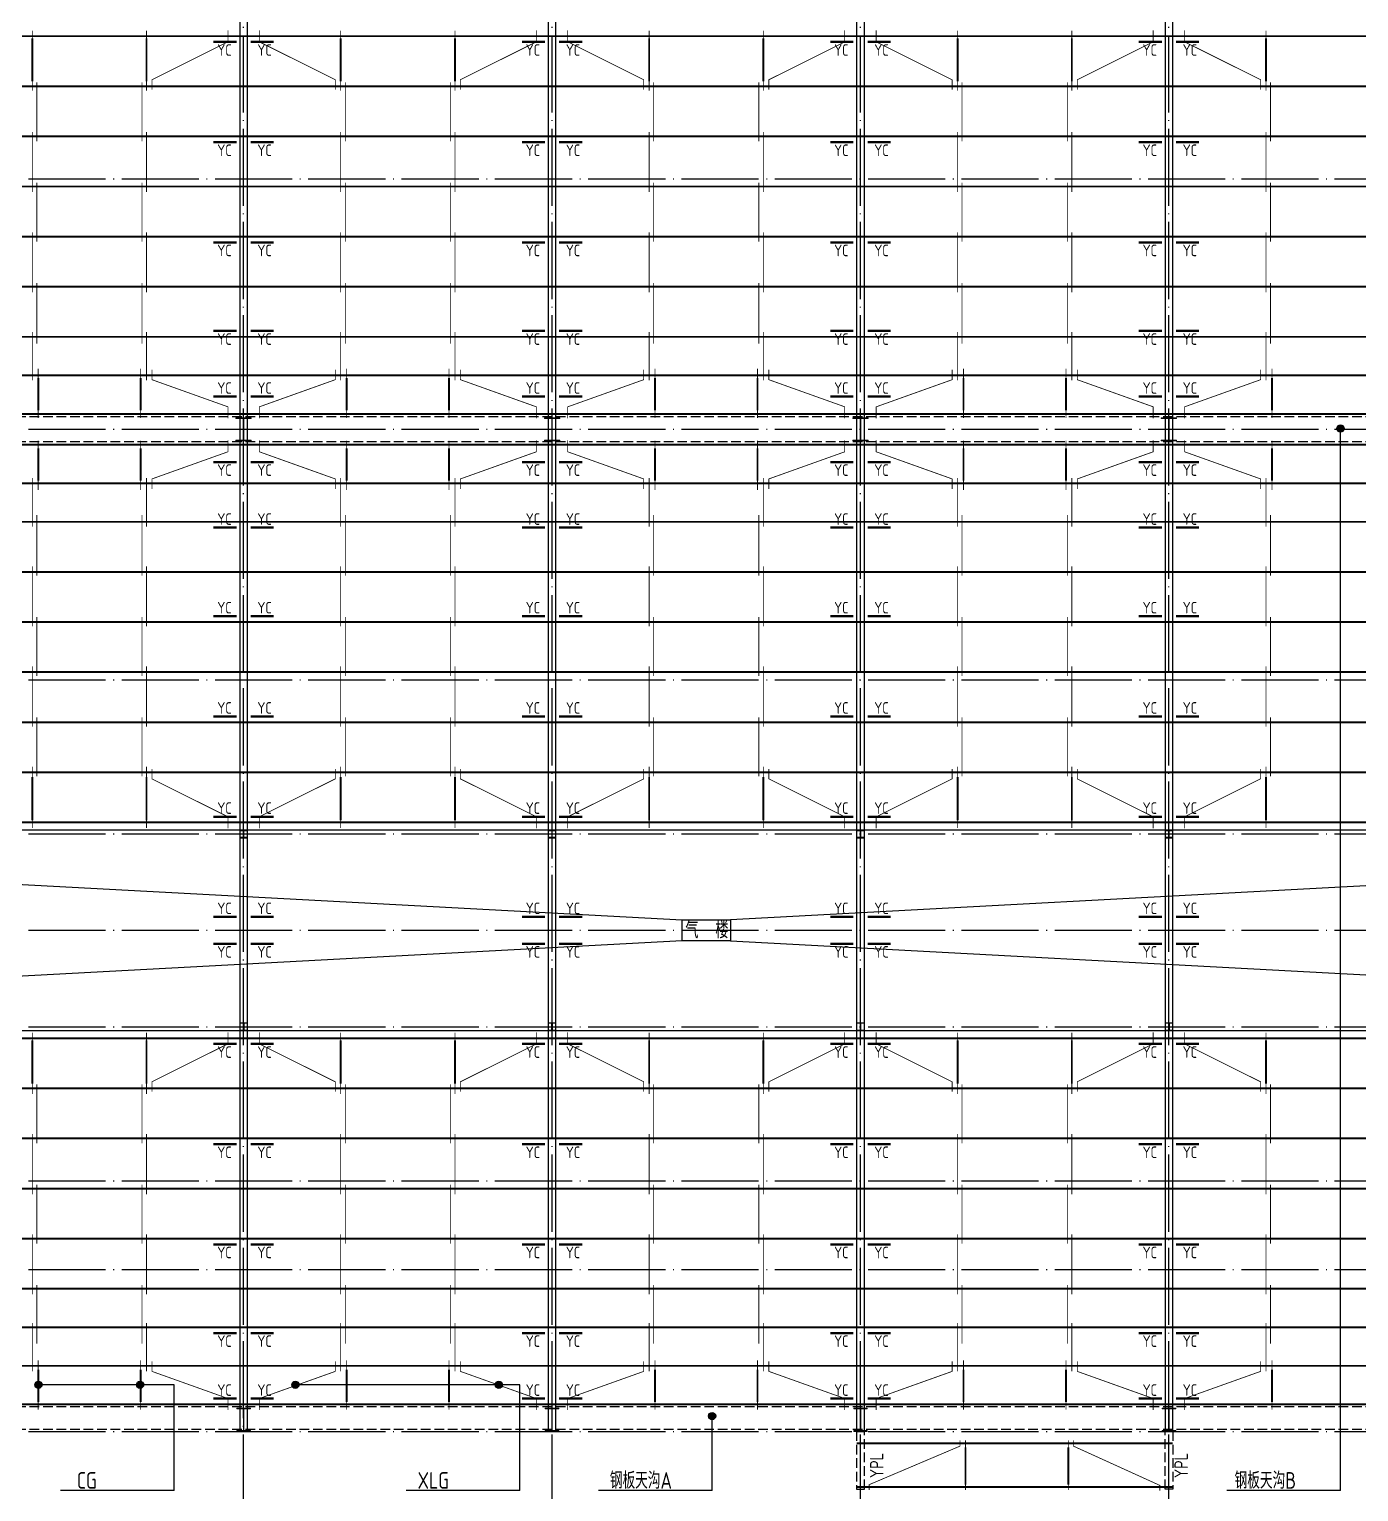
# Model space of a CAD drawing. Extents: x 19118 to 566552, y -1188739 to 92943.
# Drawn here: x 134148 to 168632, y -570711 to -532763 of the extents above; entities that cross this region are included whole.
import ezdxf

# ---------------------------------------------------------------- set-up
doc = ezdxf.new("R2010")
doc.units = 0
doc.header["$LTSCALE"] = 1000
doc.header["$MEASUREMENT"] = 0
doc.linetypes.add('DASH', pattern=[0.35, 0.25, -0.1])
doc.linetypes.add('DOTE', pattern=[2.42, 2, -0.2, 0.02, -0.2])
doc.layers.get('0').update_dxf_attribs({"linetype": 'CONTINUOUS'})
for name, color, linetype in [('10014', 2, 'CONTINUOUS'), ('AXIS', 3, 'CONTINUOUS'), ('D', 4, 'CONTINUOUS'), ('DOTE', 9, 'DOTE'), ('PUB_DIM', 3, 'CONTINUOUS'), ('PUB_TEXT', 7, 'CONTINUOUS'), ('TEXT', 7, 'CONTINUOUS'), ('WALL', 6, 'CONTINUOUS'), ('屋面隅撑', 1, 'CONTINUOUS'), ('梁', 4, 'DASH'), ('檩条拉条', 253, 'CONTINUOUS'), ('钢柱', 3, 'CONTINUOUS')]:
    doc.layers.add(name, color=color, linetype=linetype)
doc.layers.add('柱_主零件_实线', color=51, linetype='CONTINUOUS', lineweight=18)
doc.layers.add('钢架', color=63, linetype='CONTINUOUS', lineweight=25)
doc.styles.add('TSSD_Rein', font='atssdeng.shx', dxfattribs={"width": 0.7, "bigfont": 'atssdchn.shx'})

msp = doc.modelspace()

# ---------------------------------------------------------------- hatches: boundary and pattern name
at = {"layer": 'PUB_DIM'}
for points in [[(168252.21, -543122.66, -1), (168064.51, -543122.66, -1)], [(134480.07, -567935.07, -1), (134292.36, -567935.07, -1)], [(137114.66, -567935.07, -1), (136926.95, -567935.07, -1)], [(141144.09, -567935.07, -1), (140956.39, -567935.07, -1)], [(146421.8, -567935.07, -1), (146234.09, -567935.07, -1)], [(151952.97, -568746.62, -1), (151765.26, -568746.62, -1)]]:
    msp.add_hatch(color=256, dxfattribs=at).paths.add_polyline_path(points)

# ---------------------------------------------------------------- linework, layer by layer
msp.add_lwpolyline([(195783.4, -553543.77), (107633.4, -553543.77), (107633.4, -558743.77), (195783.4, -558743.77)], close=True)
at = {"layer": '10014', "const_width": 50}
for points in [[(203708.4, -532943.77), (99708.4, -532943.77)], [(203708.4, -534243.77), (99708.4, -534243.77)], [(203708.4, -535543.77), (99708.4, -535543.77)], [(203708.4, -536843.77), (99708.4, -536843.77)], [(203708.4, -538143.77), (99708.4, -538143.77)], [(203708.4, -539443.77), (99708.4, -539443.77)], [(203708.4, -540743.77), (99708.4, -540743.77)], [(203708.4, -541743.77), (99708.4, -541743.77)], [(203708.4, -542743.77), (99708.4, -542743.77)], [(203708.4, -543543.77), (99708.4, -543543.77)], [(203708.4, -544543.77), (99708.4, -544543.77)], [(203708.4, -545543.77), (99708.4, -545543.77)], [(203708.4, -546843.77), (99708.4, -546843.77)], [(203708.4, -548143.77), (99708.4, -548143.77)], [(203708.4, -549443.77), (99708.4, -549443.77)], [(203708.4, -550743.77), (99708.4, -550743.77)], [(203708.4, -552043.77), (99708.4, -552043.77)], [(203708.4, -553343.77), (99708.4, -553343.77)], [(203708.4, -558943.77), (99708.4, -558943.77)], [(203708.4, -560243.77), (99708.4, -560243.77)], [(203708.4, -561543.77), (99708.4, -561543.77)], [(203708.4, -562843.77), (99708.4, -562843.77)], [(203708.4, -564143.77), (99708.4, -564143.77)], [(203708.4, -565443.77), (99708.4, -565443.77)], [(203708.4, -566443.77), (99708.4, -566443.77)], [(203708.4, -567443.77), (99708.4, -567443.77)], [(203708.4, -568443.77), (99708.4, -568443.77)], [(163808.4, -569457.25), (155608.4, -569457.25)], [(163808.4, -570589.03), (155608.4, -570589.03)]]:
    msp.add_lwpolyline(points, dxfattribs=at)
at = {"layer": 'D', "linetype": 'DASH'}
for p, q in [((203708.4, -542819.79), (99708.4, -542819.79)), ((203708.4, -543467.74), (99708.4, -543467.74)), ((203708.4, -568510.75), (99708.4, -568510.75)), ((203708.4, -569091.7), (99708.4, -569091.7))]:
    msp.add_line(p, q, dxfattribs=at)
at = {"layer": 'DOTE', "color": 8}
for p, q in [((139708.4, -571223.8), (139708.4, -515716.73)), ((147708.4, -571223.8), (147708.4, -515716.73)), ((155708.4, -571223.8), (155708.4, -515716.73)), ((163708.4, -571223.8), (163708.4, -515716.73)), ((97826.88, -536643.77), (206364.14, -536643.77)), ((97826.88, -543143.77), (206364.14, -543143.77)), ((97826.88, -549643.77), (206364.14, -549643.77)), ((97826.88, -553643.77), (206364.14, -553643.77)), ((97826.88, -556143.77), (206364.14, -556143.77)), ((97826.88, -558643.77), (206364.14, -558643.77)), ((97826.88, -562643.77), (206364.14, -562643.77)), ((97826.88, -564943.77), (206364.14, -564943.77)), ((97826.88, -569143.77), (206364.14, -569143.77))]:
    msp.add_line(p, q, dxfattribs=at)
at = {"layer": 'PUB_DIM'}
for p, q in [((168158.36, -570674.71), (168158.36, -543122.66)), ((137906.87, -567935.07), (134315.97, -567935.07)), ((137906.87, -570674.71), (137906.87, -567935.07)), ((146871.12, -567935.07), (140979.99, -567935.07)), ((146871.12, -570674.71), (146871.12, -567935.07)), ((151859.12, -570674.71), (151859.12, -568746.62)), ((137906.87, -570674.71), (134958.01, -570674.71)), ((146871.12, -570674.71), (143922.26, -570674.71)), ((151859.12, -570674.71), (148910.25, -570674.71)), ((168158.36, -570674.71), (165209.5, -570674.71))]:
    msp.add_line(p, q, dxfattribs=at)
for centre in [(168158.36, -543122.66), (134386.22, -567935.07), (137020.81, -567935.07), (141050.24, -567935.07), (146327.95, -567935.07), (151859.12, -568746.62)]:
    msp.add_circle(centre, 93.85, dxfattribs=at)
at = {"layer": 'WALL'}
for p, q in [((107633.4, -553543.77), (151080.04, -555872.28)), ((195783.4, -553543.77), (152336.76, -555872.28)), ((151080.04, -556415.25), (107633.4, -558743.77)), ((152336.76, -556415.25), (195783.4, -558743.77))]:
    msp.add_line(p, q, dxfattribs=at)
msp.add_lwpolyline([(151080.04, -555872.28), (152336.76, -555872.28), (152336.76, -556415.25), (151080.04, -556415.25)], close=True, dxfattribs=at)
at = {"layer": '屋面隅撑', "const_width": 60}
for points in [[(138925.47, -533092.6), (139525.47, -533092.6)], [(140491.33, -533092.6), (139891.33, -533092.6)], [(146925.47, -533092.6), (147525.47, -533092.6)], [(148491.33, -533092.6), (147891.33, -533092.6)], [(154925.47, -533092.6), (155525.47, -533092.6)], [(156491.33, -533092.6), (155891.33, -533092.6)], [(162925.47, -533092.6), (163525.47, -533092.6)], [(164491.33, -533092.6), (163891.33, -533092.6)], [(138925.47, -535692.6), (139525.47, -535692.6)], [(140491.33, -535692.6), (139891.33, -535692.6)], [(146925.47, -535692.6), (147525.47, -535692.6)], [(148491.33, -535692.6), (147891.33, -535692.6)], [(154925.47, -535692.6), (155525.47, -535692.6)], [(156491.33, -535692.6), (155891.33, -535692.6)], [(162925.47, -535692.6), (163525.47, -535692.6)], [(164491.33, -535692.6), (163891.33, -535692.6)], [(138925.47, -538292.6), (139525.47, -538292.6)], [(140491.33, -538292.6), (139891.33, -538292.6)], [(146925.47, -538292.6), (147525.47, -538292.6)], [(148491.33, -538292.6), (147891.33, -538292.6)], [(154925.47, -538292.6), (155525.47, -538292.6)], [(156491.33, -538292.6), (155891.33, -538292.6)], [(162925.47, -538292.6), (163525.47, -538292.6)], [(164491.33, -538292.6), (163891.33, -538292.6)], [(138925.47, -540592.6), (139525.47, -540592.6)], [(140491.33, -540592.6), (139891.33, -540592.6)], [(146925.47, -540592.6), (147525.47, -540592.6)], [(148491.33, -540592.6), (147891.33, -540592.6)], [(154925.47, -540592.6), (155525.47, -540592.6)], [(156491.33, -540592.6), (155891.33, -540592.6)], [(162925.47, -540592.6), (163525.47, -540592.6)], [(164491.33, -540592.6), (163891.33, -540592.6)], [(138925.47, -542294.93), (139525.47, -542294.93)], [(140491.33, -542294.93), (139891.33, -542294.93)], [(146925.47, -542294.93), (147525.47, -542294.93)], [(148491.33, -542294.93), (147891.33, -542294.93)], [(154925.47, -542294.93), (155525.47, -542294.93)], [(156491.33, -542294.93), (155891.33, -542294.93)], [(162925.47, -542294.93), (163525.47, -542294.93)], [(164491.33, -542294.93), (163891.33, -542294.93)], [(138925.47, -543992.6), (139525.47, -543992.6)], [(140491.33, -543992.6), (139891.33, -543992.6)], [(146925.47, -543992.6), (147525.47, -543992.6)], [(148491.33, -543992.6), (147891.33, -543992.6)], [(154925.47, -543992.6), (155525.47, -543992.6)], [(156491.33, -543992.6), (155891.33, -543992.6)], [(162925.47, -543992.6), (163525.47, -543992.6)], [(164491.33, -543992.6), (163891.33, -543992.6)], [(138925.47, -545694.93), (139525.47, -545694.93)], [(140491.33, -545694.93), (139891.33, -545694.93)], [(146925.47, -545694.93), (147525.47, -545694.93)], [(148491.33, -545694.93), (147891.33, -545694.93)], [(154925.47, -545694.93), (155525.47, -545694.93)], [(156491.33, -545694.93), (155891.33, -545694.93)], [(162925.47, -545694.93), (163525.47, -545694.93)], [(164491.33, -545694.93), (163891.33, -545694.93)], [(138925.47, -547994.93), (139525.47, -547994.93)], [(140491.33, -547994.93), (139891.33, -547994.93)], [(146925.47, -547994.93), (147525.47, -547994.93)], [(148491.33, -547994.93), (147891.33, -547994.93)], [(154925.47, -547994.93), (155525.47, -547994.93)], [(156491.33, -547994.93), (155891.33, -547994.93)], [(162925.47, -547994.93), (163525.47, -547994.93)], [(164491.33, -547994.93), (163891.33, -547994.93)], [(138925.47, -550594.93), (139525.47, -550594.93)], [(140491.33, -550594.93), (139891.33, -550594.93)], [(146925.47, -550594.93), (147525.47, -550594.93)], [(148491.33, -550594.93), (147891.33, -550594.93)], [(154925.47, -550594.93), (155525.47, -550594.93)], [(156491.33, -550594.93), (155891.33, -550594.93)], [(162925.47, -550594.93), (163525.47, -550594.93)], [(164491.33, -550594.93), (163891.33, -550594.93)], [(138925.47, -553194.93), (139525.47, -553194.93)], [(140491.33, -553194.93), (139891.33, -553194.93)], [(146925.47, -553194.93), (147525.47, -553194.93)], [(148491.33, -553194.93), (147891.33, -553194.93)], [(154925.47, -553194.93), (155525.47, -553194.93)], [(156491.33, -553194.93), (155891.33, -553194.93)], [(162925.47, -553194.93), (163525.47, -553194.93)], [(164491.33, -553194.93), (163891.33, -553194.93)], [(138925.47, -555794.93), (139525.47, -555794.93)], [(140491.33, -555794.93), (139891.33, -555794.93)], [(146925.47, -555794.93), (147525.47, -555794.93)], [(148491.33, -555794.93), (147891.33, -555794.93)], [(154925.47, -555794.93), (155525.47, -555794.93)], [(156491.33, -555794.93), (155891.33, -555794.93)], [(162925.47, -555794.93), (163525.47, -555794.93)], [(164491.33, -555794.93), (163891.33, -555794.93)], [(138925.47, -556492.6), (139525.47, -556492.6)], [(140491.33, -556492.6), (139891.33, -556492.6)], [(146925.47, -556492.6), (147525.47, -556492.6)], [(148491.33, -556492.6), (147891.33, -556492.6)], [(154925.47, -556492.6), (155525.47, -556492.6)], [(156491.33, -556492.6), (155891.33, -556492.6)], [(162925.47, -556492.6), (163525.47, -556492.6)], [(164491.33, -556492.6), (163891.33, -556492.6)], [(138925.47, -559092.6), (139525.47, -559092.6)], [(140491.33, -559092.6), (139891.33, -559092.6)], [(146925.47, -559092.6), (147525.47, -559092.6)], [(148491.33, -559092.6), (147891.33, -559092.6)], [(154925.47, -559092.6), (155525.47, -559092.6)], [(156491.33, -559092.6), (155891.33, -559092.6)], [(162925.47, -559092.6), (163525.47, -559092.6)], [(164491.33, -559092.6), (163891.33, -559092.6)], [(138925.47, -561692.6), (139525.47, -561692.6)], [(140491.33, -561692.6), (139891.33, -561692.6)], [(146925.47, -561692.6), (147525.47, -561692.6)], [(148491.33, -561692.6), (147891.33, -561692.6)], [(154925.47, -561692.6), (155525.47, -561692.6)], [(156491.33, -561692.6), (155891.33, -561692.6)], [(162925.47, -561692.6), (163525.47, -561692.6)], [(164491.33, -561692.6), (163891.33, -561692.6)], [(138925.47, -564292.6), (139525.47, -564292.6)], [(140491.33, -564292.6), (139891.33, -564292.6)], [(146925.47, -564292.6), (147525.47, -564292.6)], [(148491.33, -564292.6), (147891.33, -564292.6)], [(154925.47, -564292.6), (155525.47, -564292.6)], [(156491.33, -564292.6), (155891.33, -564292.6)], [(162925.47, -564292.6), (163525.47, -564292.6)], [(164491.33, -564292.6), (163891.33, -564292.6)], [(138925.47, -566592.6), (139525.47, -566592.6)], [(140491.33, -566592.6), (139891.33, -566592.6)], [(146925.47, -566592.6), (147525.47, -566592.6)], [(148491.33, -566592.6), (147891.33, -566592.6)], [(154925.47, -566592.6), (155525.47, -566592.6)], [(156491.33, -566592.6), (155891.33, -566592.6)], [(162925.47, -566592.6), (163525.47, -566592.6)], [(164491.33, -566592.6), (163891.33, -566592.6)], [(138925.47, -568294.93), (139525.47, -568294.93)], [(140491.33, -568294.93), (139891.33, -568294.93)], [(146925.47, -568294.93), (147525.47, -568294.93)], [(148491.33, -568294.93), (147891.33, -568294.93)], [(154925.47, -568294.93), (155525.47, -568294.93)], [(156491.33, -568294.93), (155891.33, -568294.93)], [(162925.47, -568294.93), (163525.47, -568294.93)], [(164491.33, -568294.93), (163891.33, -568294.93)]]:
    msp.add_lwpolyline(points, dxfattribs=at)
at = {"layer": '柱_主零件_实线', "ltscale": 20}
for p, q in [((139908.4, -542843.76), (139508.4, -542843.76)), ((139508.4, -542843.76), (139508.4, -542863.76)), ((139508.4, -542863.76), (139908.4, -542863.76)), ((139701.4, -542863.76), (139701.4, -543423.76)), ((139715.4, -543423.76), (139715.4, -542863.76)), ((139908.4, -542863.76), (139908.4, -542843.76)), ((147908.4, -542843.76), (147508.4, -542843.76)), ((147508.4, -542843.76), (147508.4, -542863.76)), ((147508.4, -542863.76), (147908.4, -542863.76)), ((147701.4, -542863.76), (147701.4, -543423.76)), ((147715.4, -543423.76), (147715.4, -542863.76)), ((147908.4, -542863.76), (147908.4, -542843.76)), ((155908.4, -542843.76), (155508.4, -542843.76)), ((155508.4, -542843.76), (155508.4, -542863.76)), ((155508.4, -542863.76), (155908.4, -542863.76)), ((155701.4, -542863.76), (155701.4, -543423.76)), ((155715.4, -543423.76), (155715.4, -542863.76)), ((155908.4, -542863.76), (155908.4, -542843.76)), ((163908.4, -542843.76), (163508.4, -542843.76)), ((163508.4, -542843.76), (163508.4, -542863.76)), ((163508.4, -542863.76), (163908.4, -542863.76)), ((163701.4, -542863.76), (163701.4, -543423.76)), ((163715.4, -543423.76), (163715.4, -542863.76)), ((163908.4, -542863.76), (163908.4, -542843.76)), ((139508.4, -543423.76), (139508.4, -543443.76)), ((139908.4, -543423.76), (139508.4, -543423.76)), ((139508.4, -543443.76), (139908.4, -543443.76)), ((139908.4, -543443.76), (139908.4, -543423.76)), ((147508.4, -543423.76), (147508.4, -543443.76)), ((147908.4, -543423.76), (147508.4, -543423.76)), ((147508.4, -543443.76), (147908.4, -543443.76)), ((147908.4, -543443.76), (147908.4, -543423.76)), ((155508.4, -543423.76), (155508.4, -543443.76)), ((155908.4, -543423.76), (155508.4, -543423.76)), ((155508.4, -543443.76), (155908.4, -543443.76)), ((155908.4, -543443.76), (155908.4, -543423.76)), ((163508.4, -543423.76), (163508.4, -543443.76)), ((163908.4, -543423.76), (163508.4, -543423.76)), ((163508.4, -543443.76), (163908.4, -543443.76)), ((163908.4, -543443.76), (163908.4, -543423.76)), ((139883.4, -568543.75), (139533.4, -568543.75)), ((139533.4, -568543.75), (139533.4, -568563.75)), ((139533.4, -568563.75), (139883.4, -568563.75)), ((139701.4, -568563.75), (139701.4, -569123.75)), ((139715.4, -569123.75), (139715.4, -568563.75)), ((139883.4, -568563.75), (139883.4, -568543.75)), ((147883.4, -568543.75), (147533.4, -568543.75)), ((147533.4, -568543.75), (147533.4, -568563.75)), ((147533.4, -568563.75), (147883.4, -568563.75)), ((147701.4, -568563.75), (147701.4, -569123.75)), ((147715.4, -569123.75), (147715.4, -568563.75)), ((147883.4, -568563.75), (147883.4, -568543.75)), ((155883.4, -568543.75), (155533.4, -568543.75)), ((155533.4, -568543.75), (155533.4, -568563.75)), ((155533.4, -568563.75), (155883.4, -568563.75)), ((155701.4, -568563.75), (155701.4, -569123.75)), ((155715.4, -569123.75), (155715.4, -568563.75)), ((155883.4, -568563.75), (155883.4, -568543.75)), ((163883.4, -568543.75), (163533.4, -568543.75)), ((163533.4, -568543.75), (163533.4, -568563.75)), ((163533.4, -568563.75), (163883.4, -568563.75)), ((163701.4, -568563.75), (163701.4, -569123.75)), ((163715.4, -569123.75), (163715.4, -568563.75)), ((163883.4, -568563.75), (163883.4, -568543.75)), ((139533.4, -569123.75), (139533.4, -569143.75)), ((139883.4, -569123.75), (139533.4, -569123.75)), ((139533.4, -569143.75), (139883.4, -569143.75)), ((139883.4, -569143.75), (139883.4, -569123.75)), ((147533.4, -569123.75), (147533.4, -569143.75)), ((147883.4, -569123.75), (147533.4, -569123.75)), ((147533.4, -569143.75), (147883.4, -569143.75)), ((147883.4, -569143.75), (147883.4, -569123.75)), ((155533.4, -569123.75), (155533.4, -569143.75)), ((155883.4, -569123.75), (155533.4, -569123.75)), ((155533.4, -569143.75), (155883.4, -569143.75)), ((155883.4, -569143.75), (155883.4, -569123.75)), ((163533.4, -569123.75), (163533.4, -569143.75)), ((163883.4, -569123.75), (163533.4, -569123.75)), ((163533.4, -569143.75), (163883.4, -569143.75)), ((163883.4, -569143.75), (163883.4, -569123.75))]:
    msp.add_line(p, q, dxfattribs=at)
at = {"layer": '梁'}
for points in [[(155608.4, -569143.77), (155608.4, -570643.77), (155808.4, -570643.77), (155808.4, -569143.77)], [(163808.4, -569143.77), (163808.4, -570643.77), (163608.4, -570643.77), (163608.4, -569143.77)]]:
    msp.add_lwpolyline(points, dxfattribs=at)
at = {"layer": '檩条拉条', "color": 1}
for points, const_width in [([(139300.64, -532792.98), (139300.64, -533090.16), (137331.61, -534073.64), (137331.61, -534331.37)], 20), ([(140116.15, -532792.98), (140116.15, -533090.16), (142085.18, -534073.64), (142085.18, -534331.37)], 20), ([(147300.64, -532792.98), (147300.64, -533090.16), (145331.61, -534073.64), (145331.61, -534331.37)], 20), ([(148116.15, -532792.98), (148116.15, -533090.16), (150085.18, -534073.64), (150085.18, -534331.37)], 20), ([(155300.64, -532792.98), (155300.64, -533090.16), (153331.61, -534073.64), (153331.61, -534331.37)], 20), ([(156116.15, -532792.98), (156116.15, -533090.16), (158085.18, -534073.64), (158085.18, -534331.37)], 20), ([(163300.64, -532792.98), (163300.64, -533090.16), (161331.61, -534073.64), (161331.61, -534331.37)], 20), ([(164116.15, -532792.98), (164116.15, -533090.16), (166085.18, -534073.64), (166085.18, -534331.37)], 20), ([(134226.8, -533002.11), (134226.8, -534118.24)], 50), ([(134226.8, -532800.42), (134226.8, -534359.37)], 20), ([(137189.99, -533002.11), (137189.99, -534118.24)], 50), ([(137189.99, -532800.42), (137189.99, -534359.37)], 20), ([(142226.8, -533002.11), (142226.8, -534118.24)], 50), ([(142226.8, -532800.42), (142226.8, -534359.37)], 20), ([(145189.99, -533002.11), (145189.99, -534118.24)], 50), ([(145189.99, -532800.42), (145189.99, -534359.37)], 20), ([(150226.8, -533002.11), (150226.8, -534118.24)], 50), ([(150226.8, -532800.42), (150226.8, -534359.37)], 20), ([(153189.99, -533002.11), (153189.99, -534118.24)], 50), ([(153189.99, -532800.42), (153189.99, -534359.37)], 20), ([(158226.8, -533002.11), (158226.8, -534118.24)], 50), ([(158226.8, -532800.42), (158226.8, -534359.37)], 20), ([(161189.99, -533002.11), (161189.99, -534118.24)], 50), ([(161189.99, -532800.42), (161189.99, -534359.37)], 20), ([(166226.8, -533002.11), (166226.8, -534118.24)], 50), ([(166226.8, -532800.42), (166226.8, -534359.37)], 20), ([(134343.91, -535672.54), (134343.91, -534143.17)], 20), ([(137072.88, -535672.54), (137072.88, -534143.17)], 20), ([(142343.91, -535672.54), (142343.91, -534143.17)], 20), ([(145072.88, -535672.54), (145072.88, -534143.17)], 20), ([(150343.91, -535672.54), (150343.91, -534143.17)], 20), ([(153072.88, -535672.54), (153072.88, -534143.17)], 20), ([(158343.91, -535672.54), (158343.91, -534143.17)], 20), ([(161072.88, -535672.54), (161072.88, -534143.17)], 20), ([(166343.91, -535672.54), (166343.91, -534143.17)], 20), ([(134226.8, -535430.92), (134226.8, -536989.88)], 20), ([(137189.99, -535430.92), (137189.99, -536989.88)], 20), ([(142226.8, -535430.92), (142226.8, -536989.88)], 20), ([(145189.99, -535430.92), (145189.99, -536989.88)], 20), ([(150226.8, -535430.92), (150226.8, -536989.88)], 20), ([(153189.99, -535430.92), (153189.99, -536989.88)], 20), ([(158226.8, -535430.92), (158226.8, -536989.88)], 20), ([(161189.99, -535430.92), (161189.99, -536989.88)], 20), ([(166226.8, -535430.92), (166226.8, -536989.88)], 20), ([(134343.91, -538272.54), (134343.91, -536743.17)], 20), ([(137072.88, -538272.54), (137072.88, -536743.17)], 20), ([(142343.91, -538272.54), (142343.91, -536743.17)], 20), ([(145072.88, -538272.54), (145072.88, -536743.17)], 20), ([(150343.91, -538272.54), (150343.91, -536743.17)], 20), ([(153072.88, -538272.54), (153072.88, -536743.17)], 20), ([(158343.91, -538272.54), (158343.91, -536743.17)], 20), ([(161072.88, -538272.54), (161072.88, -536743.17)], 20), ([(166343.91, -538272.54), (166343.91, -536743.17)], 20), ([(134226.8, -538030.92), (134226.8, -539589.88)], 20), ([(137189.99, -538030.92), (137189.99, -539589.88)], 20), ([(142226.8, -538030.92), (142226.8, -539589.88)], 20), ([(145189.99, -538030.92), (145189.99, -539589.88)], 20), ([(150226.8, -538030.92), (150226.8, -539589.88)], 20), ([(153189.99, -538030.92), (153189.99, -539589.88)], 20), ([(158226.8, -538030.92), (158226.8, -539589.88)], 20), ([(161189.99, -538030.92), (161189.99, -539589.88)], 20), ([(166226.8, -538030.92), (166226.8, -539589.88)], 20), ([(134343.91, -540922.99), (134343.91, -539343.17)], 20), ([(137072.88, -540922.99), (137072.88, -539343.17)], 20), ([(142343.91, -540922.99), (142343.91, -539343.17)], 20), ([(145072.88, -540922.99), (145072.88, -539343.17)], 20), ([(150343.91, -540922.99), (150343.91, -539343.17)], 20), ([(153072.88, -540922.99), (153072.88, -539343.17)], 20), ([(158343.91, -540922.99), (158343.91, -539343.17)], 20), ([(161072.88, -540922.99), (161072.88, -539343.17)], 20), ([(166343.91, -540922.99), (166343.91, -539343.17)], 20), ([(134226.8, -540618.86), (134226.8, -541876.67)], 20), ([(137189.99, -540618.86), (137189.99, -541876.67)], 20), ([(142226.8, -540618.86), (142226.8, -541876.67)], 20), ([(145189.99, -540618.86), (145189.99, -541876.67)], 20), ([(150226.8, -540618.86), (150226.8, -541876.67)], 20), ([(153189.99, -540618.86), (153189.99, -541876.67)], 20), ([(158226.8, -540618.86), (158226.8, -541876.67)], 20), ([(161189.99, -540618.86), (161189.99, -541876.67)], 20), ([(166226.8, -540618.86), (166226.8, -541876.67)], 20), ([(134380.6, -542648.41), (134380.6, -541811.94)], 50), ([(134380.6, -542850.1), (134380.6, -541570.81)], 20), ([(137036.19, -542648.41), (137036.19, -541811.94)], 50), ([(137036.19, -542850.1), (137036.19, -541570.81)], 20), ([(139300.64, -542857.54), (139300.64, -542560.36), (137331.61, -541856.55), (137331.61, -541598.81)], 20), ([(140116.15, -542857.54), (140116.15, -542560.36), (142085.18, -541856.55), (142085.18, -541598.81)], 20), ([(142380.6, -542648.41), (142380.6, -541811.94)], 50), ([(142380.6, -542850.1), (142380.6, -541570.81)], 20), ([(145036.19, -542648.41), (145036.19, -541811.94)], 50), ([(145036.19, -542850.1), (145036.19, -541570.81)], 20), ([(147300.64, -542857.54), (147300.64, -542560.36), (145331.61, -541856.55), (145331.61, -541598.81)], 20), ([(148116.15, -542857.54), (148116.15, -542560.36), (150085.18, -541856.55), (150085.18, -541598.81)], 20), ([(150380.6, -542648.41), (150380.6, -541811.94)], 50), ([(150380.6, -542850.1), (150380.6, -541570.81)], 20), ([(153036.19, -542648.41), (153036.19, -541811.94)], 50), ([(153036.19, -542850.1), (153036.19, -541570.81)], 20), ([(155300.64, -542857.54), (155300.64, -542560.36), (153331.61, -541856.55), (153331.61, -541598.81)], 20), ([(156116.15, -542857.54), (156116.15, -542560.36), (158085.18, -541856.55), (158085.18, -541598.81)], 20), ([(158380.6, -542648.41), (158380.6, -541811.94)], 50), ([(158380.6, -542850.1), (158380.6, -541570.81)], 20), ([(161036.19, -542648.41), (161036.19, -541811.94)], 50), ([(161036.19, -542850.1), (161036.19, -541570.81)], 20), ([(163300.64, -542857.54), (163300.64, -542560.36), (161331.61, -541856.55), (161331.61, -541598.81)], 20), ([(164116.15, -542857.54), (164116.15, -542560.36), (166085.18, -541856.55), (166085.18, -541598.81)], 20), ([(166380.6, -542648.41), (166380.6, -541811.94)], 50), ([(166380.6, -542850.1), (166380.6, -541570.81)], 20), ([(134380.6, -543639.12), (134380.6, -544475.59)], 50), ([(134380.6, -543437.43), (134380.6, -544716.72)], 20), ([(137036.19, -543639.12), (137036.19, -544475.59)], 50), ([(137036.19, -543437.43), (137036.19, -544716.72)], 20), ([(139300.64, -543429.99), (139300.64, -543727.17), (137331.61, -544430.98), (137331.61, -544688.72)], 20), ([(140116.15, -543429.99), (140116.15, -543727.17), (142085.18, -544430.98), (142085.18, -544688.72)], 20), ([(142380.6, -543639.12), (142380.6, -544475.59)], 50), ([(142380.6, -543437.43), (142380.6, -544716.72)], 20), ([(145036.19, -543639.12), (145036.19, -544475.59)], 50), ([(145036.19, -543437.43), (145036.19, -544716.72)], 20), ([(147300.64, -543429.99), (147300.64, -543727.17), (145331.61, -544430.98), (145331.61, -544688.72)], 20), ([(148116.15, -543429.99), (148116.15, -543727.17), (150085.18, -544430.98), (150085.18, -544688.72)], 20), ([(150380.6, -543639.12), (150380.6, -544475.59)], 50), ([(150380.6, -543437.43), (150380.6, -544716.72)], 20), ([(153036.19, -543639.12), (153036.19, -544475.59)], 50), ([(153036.19, -543437.43), (153036.19, -544716.72)], 20), ([(155300.64, -543429.99), (155300.64, -543727.17), (153331.61, -544430.98), (153331.61, -544688.72)], 20), ([(156116.15, -543429.99), (156116.15, -543727.17), (158085.18, -544430.98), (158085.18, -544688.72)], 20), ([(158380.6, -543639.12), (158380.6, -544475.59)], 50), ([(158380.6, -543437.43), (158380.6, -544716.72)], 20), ([(161036.19, -543639.12), (161036.19, -544475.59)], 50), ([(161036.19, -543437.43), (161036.19, -544716.72)], 20), ([(163300.64, -543429.99), (163300.64, -543727.17), (161331.61, -544430.98), (161331.61, -544688.72)], 20), ([(164116.15, -543429.99), (164116.15, -543727.17), (166085.18, -544430.98), (166085.18, -544688.72)], 20), ([(166380.6, -543639.12), (166380.6, -544475.59)], 50), ([(166380.6, -543437.43), (166380.6, -544716.72)], 20), ([(134226.8, -545668.67), (134226.8, -544410.86)], 20), ([(137189.99, -545668.67), (137189.99, -544410.86)], 20), ([(142226.8, -545668.67), (142226.8, -544410.86)], 20), ([(145189.99, -545668.67), (145189.99, -544410.86)], 20), ([(150226.8, -545668.67), (150226.8, -544410.86)], 20), ([(153189.99, -545668.67), (153189.99, -544410.86)], 20), ([(158226.8, -545668.67), (158226.8, -544410.86)], 20), ([(161189.99, -545668.67), (161189.99, -544410.86)], 20), ([(166226.8, -545668.67), (166226.8, -544410.86)], 20), ([(134343.91, -545364.54), (134343.91, -546944.36)], 20), ([(137072.88, -545364.54), (137072.88, -546944.36)], 20), ([(142343.91, -545364.54), (142343.91, -546944.36)], 20), ([(145072.88, -545364.54), (145072.88, -546944.36)], 20), ([(150343.91, -545364.54), (150343.91, -546944.36)], 20), ([(153072.88, -545364.54), (153072.88, -546944.36)], 20), ([(158343.91, -545364.54), (158343.91, -546944.36)], 20), ([(161072.88, -545364.54), (161072.88, -546944.36)], 20), ([(166343.91, -545364.54), (166343.91, -546944.36)], 20), ([(134226.8, -548256.61), (134226.8, -546697.65)], 20), ([(137189.99, -548256.61), (137189.99, -546697.65)], 20), ([(142226.8, -548256.61), (142226.8, -546697.65)], 20), ([(145189.99, -548256.61), (145189.99, -546697.65)], 20), ([(150226.8, -548256.61), (150226.8, -546697.65)], 20), ([(153189.99, -548256.61), (153189.99, -546697.65)], 20), ([(158226.8, -548256.61), (158226.8, -546697.65)], 20), ([(161189.99, -548256.61), (161189.99, -546697.65)], 20), ([(166226.8, -548256.61), (166226.8, -546697.65)], 20), ([(134343.91, -548014.99), (134343.91, -549544.36)], 20), ([(137072.88, -548014.99), (137072.88, -549544.36)], 20), ([(142343.91, -548014.99), (142343.91, -549544.36)], 20), ([(145072.88, -548014.99), (145072.88, -549544.36)], 20), ([(150343.91, -548014.99), (150343.91, -549544.36)], 20), ([(153072.88, -548014.99), (153072.88, -549544.36)], 20), ([(158343.91, -548014.99), (158343.91, -549544.36)], 20), ([(161072.88, -548014.99), (161072.88, -549544.36)], 20), ([(166343.91, -548014.99), (166343.91, -549544.36)], 20), ([(134226.8, -550856.61), (134226.8, -549297.65)], 20), ([(137189.99, -550856.61), (137189.99, -549297.65)], 20), ([(142226.8, -550856.61), (142226.8, -549297.65)], 20), ([(145189.99, -550856.61), (145189.99, -549297.65)], 20), ([(150226.8, -550856.61), (150226.8, -549297.65)], 20), ([(153189.99, -550856.61), (153189.99, -549297.65)], 20), ([(158226.8, -550856.61), (158226.8, -549297.65)], 20), ([(161189.99, -550856.61), (161189.99, -549297.65)], 20), ([(166226.8, -550856.61), (166226.8, -549297.65)], 20), ([(134343.91, -550614.99), (134343.91, -552144.36)], 20), ([(137072.88, -550614.99), (137072.88, -552144.36)], 20), ([(142343.91, -550614.99), (142343.91, -552144.36)], 20), ([(145072.88, -550614.99), (145072.88, -552144.36)], 20), ([(150343.91, -550614.99), (150343.91, -552144.36)], 20), ([(153072.88, -550614.99), (153072.88, -552144.36)], 20), ([(158343.91, -550614.99), (158343.91, -552144.36)], 20), ([(161072.88, -550614.99), (161072.88, -552144.36)], 20), ([(166343.91, -550614.99), (166343.91, -552144.36)], 20), ([(134226.8, -553456.61), (134226.8, -551897.65)], 20), ([(134226.8, -553487.11), (134226.8, -551928.16)], 20), ([(137189.99, -553456.61), (137189.99, -551897.65)], 20), ([(137189.99, -553487.11), (137189.99, -551928.16)], 20), ([(139300.64, -553494.55), (139300.64, -553197.37), (137331.61, -552213.89), (137331.61, -551956.16)], 20), ([(140116.15, -553494.55), (140116.15, -553197.37), (142085.18, -552213.89), (142085.18, -551956.16)], 20), ([(142226.8, -553456.61), (142226.8, -551897.65)], 20), ([(142226.8, -553487.11), (142226.8, -551928.16)], 20), ([(145189.99, -553456.61), (145189.99, -551897.65)], 20), ([(145189.99, -553487.11), (145189.99, -551928.16)], 20), ([(147300.64, -553494.55), (147300.64, -553197.37), (145331.61, -552213.89), (145331.61, -551956.16)], 20), ([(148116.15, -553494.55), (148116.15, -553197.37), (150085.18, -552213.89), (150085.18, -551956.16)], 20), ([(150226.8, -553456.61), (150226.8, -551897.65)], 20), ([(150226.8, -553487.11), (150226.8, -551928.16)], 20), ([(153189.99, -553456.61), (153189.99, -551897.65)], 20), ([(153189.99, -553487.11), (153189.99, -551928.16)], 20), ([(155300.64, -553494.55), (155300.64, -553197.37), (153331.61, -552213.89), (153331.61, -551956.16)], 20), ([(156116.15, -553494.55), (156116.15, -553197.37), (158085.18, -552213.89), (158085.18, -551956.16)], 20), ([(158226.8, -553456.61), (158226.8, -551897.65)], 20), ([(158226.8, -553487.11), (158226.8, -551928.16)], 20), ([(161189.99, -553456.61), (161189.99, -551897.65)], 20), ([(161189.99, -553487.11), (161189.99, -551928.16)], 20), ([(163300.64, -553494.55), (163300.64, -553197.37), (161331.61, -552213.89), (161331.61, -551956.16)], 20), ([(164116.15, -553494.55), (164116.15, -553197.37), (166085.18, -552213.89), (166085.18, -551956.16)], 20), ([(166226.8, -553456.61), (166226.8, -551897.65)], 20), ([(166226.8, -553487.11), (166226.8, -551928.16)], 20), ([(134226.8, -553285.42), (134226.8, -552169.29)], 50), ([(137189.99, -553285.42), (137189.99, -552169.29)], 50), ([(142226.8, -553285.42), (142226.8, -552169.29)], 50), ([(145189.99, -553285.42), (145189.99, -552169.29)], 50), ([(150226.8, -553285.42), (150226.8, -552169.29)], 50), ([(153189.99, -553285.42), (153189.99, -552169.29)], 50), ([(158226.8, -553285.42), (158226.8, -552169.29)], 50), ([(161189.99, -553285.42), (161189.99, -552169.29)], 50), ([(166226.8, -553285.42), (166226.8, -552169.29)], 50), ([(134226.8, -558800.42), (134226.8, -560359.37)], 20), ([(134226.8, -558830.92), (134226.8, -560389.88)], 20), ([(137189.99, -558800.42), (137189.99, -560359.37)], 20), ([(137189.99, -558830.92), (137189.99, -560389.88)], 20), ([(139300.64, -558792.98), (139300.64, -559090.16), (137331.61, -560073.64), (137331.61, -560331.37)], 20), ([(140116.15, -558792.98), (140116.15, -559090.16), (142085.18, -560073.64), (142085.18, -560331.37)], 20), ([(142226.8, -558800.42), (142226.8, -560359.37)], 20), ([(142226.8, -558830.92), (142226.8, -560389.88)], 20), ([(145189.99, -558800.42), (145189.99, -560359.37)], 20), ([(145189.99, -558830.92), (145189.99, -560389.88)], 20), ([(147300.64, -558792.98), (147300.64, -559090.16), (145331.61, -560073.64), (145331.61, -560331.37)], 20), ([(148116.15, -558792.98), (148116.15, -559090.16), (150085.18, -560073.64), (150085.18, -560331.37)], 20), ([(150226.8, -558800.42), (150226.8, -560359.37)], 20), ([(150226.8, -558830.92), (150226.8, -560389.88)], 20), ([(153189.99, -558800.42), (153189.99, -560359.37)], 20), ([(153189.99, -558830.92), (153189.99, -560389.88)], 20), ([(155300.64, -558792.98), (155300.64, -559090.16), (153331.61, -560073.64), (153331.61, -560331.37)], 20), ([(156116.15, -558792.98), (156116.15, -559090.16), (158085.18, -560073.64), (158085.18, -560331.37)], 20), ([(158226.8, -558800.42), (158226.8, -560359.37)], 20), ([(158226.8, -558830.92), (158226.8, -560389.88)], 20), ([(161189.99, -558800.42), (161189.99, -560359.37)], 20), ([(161189.99, -558830.92), (161189.99, -560389.88)], 20), ([(163300.64, -558792.98), (163300.64, -559090.16), (161331.61, -560073.64), (161331.61, -560331.37)], 20), ([(164116.15, -558792.98), (164116.15, -559090.16), (166085.18, -560073.64), (166085.18, -560331.37)], 20), ([(166226.8, -558800.42), (166226.8, -560359.37)], 20), ([(166226.8, -558830.92), (166226.8, -560389.88)], 20), ([(134226.8, -559002.11), (134226.8, -560118.24)], 50), ([(137189.99, -559002.11), (137189.99, -560118.24)], 50), ([(142226.8, -559002.11), (142226.8, -560118.24)], 50), ([(145189.99, -559002.11), (145189.99, -560118.24)], 50), ([(150226.8, -559002.11), (150226.8, -560118.24)], 50), ([(153189.99, -559002.11), (153189.99, -560118.24)], 50), ([(158226.8, -559002.11), (158226.8, -560118.24)], 50), ([(161189.99, -559002.11), (161189.99, -560118.24)], 50), ([(166226.8, -559002.11), (166226.8, -560118.24)], 50), ([(134343.91, -561672.54), (134343.91, -560143.17)], 20), ([(137072.88, -561672.54), (137072.88, -560143.17)], 20), ([(142343.91, -561672.54), (142343.91, -560143.17)], 20), ([(145072.88, -561672.54), (145072.88, -560143.17)], 20), ([(150343.91, -561672.54), (150343.91, -560143.17)], 20), ([(153072.88, -561672.54), (153072.88, -560143.17)], 20), ([(158343.91, -561672.54), (158343.91, -560143.17)], 20), ([(161072.88, -561672.54), (161072.88, -560143.17)], 20), ([(166343.91, -561672.54), (166343.91, -560143.17)], 20), ([(134226.8, -561430.92), (134226.8, -562989.88)], 20), ([(137189.99, -561430.92), (137189.99, -562989.88)], 20), ([(142226.8, -561430.92), (142226.8, -562989.88)], 20), ([(145189.99, -561430.92), (145189.99, -562989.88)], 20), ([(150226.8, -561430.92), (150226.8, -562989.88)], 20), ([(153189.99, -561430.92), (153189.99, -562989.88)], 20), ([(158226.8, -561430.92), (158226.8, -562989.88)], 20), ([(161189.99, -561430.92), (161189.99, -562989.88)], 20), ([(166226.8, -561430.92), (166226.8, -562989.88)], 20), ([(134343.91, -564272.54), (134343.91, -562743.17)], 20), ([(137072.88, -564272.54), (137072.88, -562743.17)], 20), ([(142343.91, -564272.54), (142343.91, -562743.17)], 20), ([(145072.88, -564272.54), (145072.88, -562743.17)], 20), ([(150343.91, -564272.54), (150343.91, -562743.17)], 20), ([(153072.88, -564272.54), (153072.88, -562743.17)], 20), ([(158343.91, -564272.54), (158343.91, -562743.17)], 20), ([(161072.88, -564272.54), (161072.88, -562743.17)], 20), ([(166343.91, -564272.54), (166343.91, -562743.17)], 20), ([(134226.8, -564030.92), (134226.8, -565589.88)], 20), ([(137189.99, -564030.92), (137189.99, -565589.88)], 20), ([(142226.8, -564030.92), (142226.8, -565589.88)], 20), ([(145189.99, -564030.92), (145189.99, -565589.88)], 20), ([(150226.8, -564030.92), (150226.8, -565589.88)], 20), ([(153189.99, -564030.92), (153189.99, -565589.88)], 20), ([(158226.8, -564030.92), (158226.8, -565589.88)], 20), ([(161189.99, -564030.92), (161189.99, -565589.88)], 20), ([(166226.8, -564030.92), (166226.8, -565589.88)], 20), ([(134343.91, -566872.54), (134343.91, -565343.17)], 20), ([(137072.88, -566872.54), (137072.88, -565343.17)], 20), ([(142343.91, -566872.54), (142343.91, -565343.17)], 20), ([(145072.88, -566872.54), (145072.88, -565343.17)], 20), ([(150343.91, -566872.54), (150343.91, -565343.17)], 20), ([(153072.88, -566872.54), (153072.88, -565343.17)], 20), ([(158343.91, -566872.54), (158343.91, -565343.17)], 20), ([(161072.88, -566872.54), (161072.88, -565343.17)], 20), ([(166343.91, -566872.54), (166343.91, -565343.17)], 20), ([(134226.8, -566330.92), (134226.8, -567586.56)], 20), ([(137189.99, -566330.92), (137189.99, -567586.56)], 20), ([(142226.8, -566330.92), (142226.8, -567586.56)], 20), ([(145189.99, -566330.92), (145189.99, -567586.56)], 20), ([(150226.8, -566330.92), (150226.8, -567586.56)], 20), ([(153189.99, -566330.92), (153189.99, -567586.56)], 20), ([(158226.8, -566330.92), (158226.8, -567586.56)], 20), ([(161189.99, -566330.92), (161189.99, -567586.56)], 20), ([(166226.8, -566330.92), (166226.8, -567586.56)], 20), ([(134380.6, -568581.63), (134380.6, -567302.33)], 20), ([(137036.19, -568581.63), (137036.19, -567302.33)], 20), ([(142380.6, -568581.63), (142380.6, -567302.33)], 20), ([(145036.19, -568581.63), (145036.19, -567302.33)], 20), ([(150380.6, -568581.63), (150380.6, -567302.33)], 20), ([(153036.19, -568581.63), (153036.19, -567302.33)], 20), ([(158380.6, -568581.63), (158380.6, -567302.33)], 20), ([(161036.19, -568581.63), (161036.19, -567302.33)], 20), ([(166380.6, -568581.63), (166380.6, -567302.33)], 20), ([(134380.6, -568379.94), (134380.6, -567543.46)], 50), ([(137036.19, -568379.94), (137036.19, -567543.46)], 50), ([(139300.64, -568589.06), (139300.64, -568291.88), (137331.61, -567588.07), (137331.61, -567330.34)], 20), ([(140116.15, -568589.06), (140116.15, -568291.88), (142085.18, -567588.07), (142085.18, -567330.34)], 20), ([(142380.6, -568379.94), (142380.6, -567543.46)], 50), ([(145036.19, -568379.94), (145036.19, -567543.46)], 50), ([(147300.64, -568589.06), (147300.64, -568291.88), (145331.61, -567588.07), (145331.61, -567330.34)], 20), ([(148116.15, -568589.06), (148116.15, -568291.88), (150085.18, -567588.07), (150085.18, -567330.34)], 20), ([(150380.6, -568379.94), (150380.6, -567543.46)], 50), ([(153036.19, -568379.94), (153036.19, -567543.46)], 50), ([(155300.64, -568589.06), (155300.64, -568291.88), (153331.61, -567588.07), (153331.61, -567330.34)], 20), ([(156116.15, -568589.06), (156116.15, -568291.88), (158085.18, -567588.07), (158085.18, -567330.34)], 20), ([(158380.6, -568379.94), (158380.6, -567543.46)], 50), ([(161036.19, -568379.94), (161036.19, -567543.46)], 50), ([(163300.64, -568589.06), (163300.64, -568291.88), (161331.61, -567588.07), (161331.61, -567330.34)], 20), ([(164116.15, -568589.06), (164116.15, -568291.88), (166085.18, -567588.07), (166085.18, -567330.34)], 20), ([(166380.6, -568379.94), (166380.6, -567543.46)], 50), ([(155932.96, -570667.97), (155932.96, -570527.18), (158290.82, -569526.79), (158290.82, -569379.94)], 20), ([(158432.93, -570529.78), (158432.93, -569558.76)], 50), ([(158432.93, -569378.26), (158432.93, -570667.25)], 20), ([(161098.2, -570529.78), (161098.2, -569558.76)], 50), ([(161098.2, -569378.26), (161098.2, -570667.25)], 20), ([(163473.05, -570686.85), (163473.05, -570546.05), (161230.87, -569526.79), (161230.87, -569379.94)], 20)]:
    msp.add_lwpolyline(points, dxfattribs=dict(at, const_width=const_width))
at = {"layer": '钢架'}
for points in [[(139808.4, -569143.77), (139808.4, -517143.77), (139608.4, -517143.77), (139608.4, -569143.77), (139808.4, -569143.77)], [(147808.4, -569143.77), (147808.4, -517143.77), (147608.4, -517143.77), (147608.4, -569143.77), (147808.4, -569143.77)], [(155808.4, -569143.77), (155808.4, -517143.77), (155608.4, -517143.77), (155608.4, -569143.77), (155808.4, -569143.77)], [(163808.4, -569143.77), (163808.4, -517143.77), (163608.4, -517143.77), (163608.4, -569143.77), (163808.4, -569143.77)]]:
    msp.add_lwpolyline(points, dxfattribs=at)
at = {"layer": '钢柱'}
for points in [[(139783.4, -553543.77), (139633.4, -553543.77), (139633.4, -553553.77), (139704.4, -553553.77), (139704.4, -553733.77), (139633.4, -553733.77), (139633.4, -553743.77), (139783.4, -553743.77), (139783.4, -553733.77), (139712.4, -553733.77), (139712.4, -553553.77), (139783.4, -553553.77), (139783.4, -553543.77)], [(147783.4, -553543.77), (147633.4, -553543.77), (147633.4, -553553.77), (147704.4, -553553.77), (147704.4, -553733.77), (147633.4, -553733.77), (147633.4, -553743.77), (147783.4, -553743.77), (147783.4, -553733.77), (147712.4, -553733.77), (147712.4, -553553.77), (147783.4, -553553.77), (147783.4, -553543.77)], [(155783.4, -553543.77), (155633.4, -553543.77), (155633.4, -553553.77), (155704.4, -553553.77), (155704.4, -553733.77), (155633.4, -553733.77), (155633.4, -553743.77), (155783.4, -553743.77), (155783.4, -553733.77), (155712.4, -553733.77), (155712.4, -553553.77), (155783.4, -553553.77), (155783.4, -553543.77)], [(163783.4, -553543.77), (163633.4, -553543.77), (163633.4, -553553.77), (163704.4, -553553.77), (163704.4, -553733.77), (163633.4, -553733.77), (163633.4, -553743.77), (163783.4, -553743.77), (163783.4, -553733.77), (163712.4, -553733.77), (163712.4, -553553.77), (163783.4, -553553.77), (163783.4, -553543.77)], [(139783.4, -558743.77), (139633.4, -558743.77), (139633.4, -558733.77), (139704.4, -558733.77), (139704.4, -558553.77), (139633.4, -558553.77), (139633.4, -558543.77), (139783.4, -558543.77), (139783.4, -558553.77), (139712.4, -558553.77), (139712.4, -558733.77), (139783.4, -558733.77), (139783.4, -558743.77)], [(147783.4, -558743.77), (147633.4, -558743.77), (147633.4, -558733.77), (147704.4, -558733.77), (147704.4, -558553.77), (147633.4, -558553.77), (147633.4, -558543.77), (147783.4, -558543.77), (147783.4, -558553.77), (147712.4, -558553.77), (147712.4, -558733.77), (147783.4, -558733.77), (147783.4, -558743.77)], [(155783.4, -558743.77), (155633.4, -558743.77), (155633.4, -558733.77), (155704.4, -558733.77), (155704.4, -558553.77), (155633.4, -558553.77), (155633.4, -558543.77), (155783.4, -558543.77), (155783.4, -558553.77), (155712.4, -558553.77), (155712.4, -558733.77), (155783.4, -558733.77), (155783.4, -558743.77)], [(163783.4, -558743.77), (163633.4, -558743.77), (163633.4, -558733.77), (163704.4, -558733.77), (163704.4, -558553.77), (163633.4, -558553.77), (163633.4, -558543.77), (163783.4, -558543.77), (163783.4, -558553.77), (163712.4, -558553.77), (163712.4, -558733.77), (163783.4, -558733.77), (163783.4, -558743.77)]]:
    msp.add_lwpolyline(points, dxfattribs=at)

# ---------------------------------------------------------------- texts
at = {"layer": 'AXIS', "style": 'TSSD_Rein', "width": 0.8}
for s, height, p in [('气  楼', 450, (151164.58, -556353.68)), ('CG', 432, (135382.48, -570633.08)), ('XLG', 432, (144220.05, -570633.08)), ('钢板天沟A', 432, (149208.05, -570633.08)), ('钢板天沟B', 432, (165412.53, -570633.08))]:
    msp.add_text(s, height=height, dxfattribs=at).set_placement(p)
at = {"layer": 'PUB_TEXT', "style": 'TSSD_Rein', "width": 0.8}
for p in [(156302.39, -570356.36), (164200.17, -570356.36)]:
    msp.add_text('YPL', height=350, rotation=90, dxfattribs=at).set_placement(p)
at = {"layer": 'TEXT', "style": 'TSSD_Rein', "width": 0.8}
for p in [(139026.68, -533453.05), (140067.04, -533453.05), (147026.68, -533453.05), (148067.04, -533453.05), (155026.68, -533453.05), (156067.04, -533453.05), (163026.68, -533453.05), (164067.04, -533453.05), (139026.68, -536053.05), (140067.04, -536053.05), (147026.68, -536053.05), (148067.04, -536053.05), (155026.68, -536053.05), (156067.04, -536053.05), (163026.68, -536053.05), (164067.04, -536053.05), (139026.68, -538653.05), (140067.04, -538653.05), (147026.68, -538653.05), (148067.04, -538653.05), (155026.68, -538653.05), (156067.04, -538653.05), (163026.68, -538653.05), (164067.04, -538653.05), (139026.68, -540953.05), (140067.04, -540953.05), (147026.68, -540953.05), (148067.04, -540953.05), (155026.68, -540953.05), (156067.04, -540953.05), (163026.68, -540953.05), (164067.04, -540953.05), (139026.68, -542222.94), (140067.04, -542222.94), (147026.68, -542222.94), (148067.04, -542222.94), (155026.68, -542222.94), (156067.04, -542222.94), (163026.68, -542222.94), (164067.04, -542222.94), (139026.68, -544353.05), (140067.04, -544353.05), (147026.68, -544353.05), (148067.04, -544353.05), (155026.68, -544353.05), (156067.04, -544353.05), (163026.68, -544353.05), (164067.04, -544353.05), (139026.68, -545622.94), (140067.04, -545622.94), (147026.68, -545622.94), (148067.04, -545622.94), (155026.68, -545622.94), (156067.04, -545622.94), (163026.68, -545622.94), (164067.04, -545622.94), (139026.68, -547922.94), (140067.04, -547922.94), (147026.68, -547922.94), (148067.04, -547922.94), (155026.68, -547922.94), (156067.04, -547922.94), (163026.68, -547922.94), (164067.04, -547922.94), (139026.68, -550522.94), (140067.04, -550522.94), (147026.68, -550522.94), (148067.04, -550522.94), (155026.68, -550522.94), (156067.04, -550522.94), (163026.68, -550522.94), (164067.04, -550522.94), (139026.68, -553122.94), (140067.04, -553122.94), (147026.68, -553122.94), (148067.04, -553122.94), (155026.68, -553122.94), (156067.04, -553122.94), (163026.68, -553122.94), (164067.04, -553122.94), (139026.68, -555722.94), (140067.04, -555722.94), (147026.68, -555722.94), (148067.04, -555722.94), (155026.68, -555722.94), (156067.04, -555722.94), (163026.68, -555722.94), (164067.04, -555722.94), (139026.68, -556853.05), (140067.04, -556853.05), (147026.68, -556853.05), (148067.04, -556853.05), (155026.68, -556853.05), (156067.04, -556853.05), (163026.68, -556853.05), (164067.04, -556853.05), (139026.68, -559453.05), (140067.04, -559453.05), (147026.68, -559453.05), (148067.04, -559453.05), (155026.68, -559453.05), (156067.04, -559453.05), (163026.68, -559453.05), (164067.04, -559453.05), (139026.68, -562053.05), (140067.04, -562053.05), (147026.68, -562053.05), (148067.04, -562053.05), (155026.68, -562053.05), (156067.04, -562053.05), (163026.68, -562053.05), (164067.04, -562053.05), (139026.68, -564653.05), (140067.04, -564653.05), (147026.68, -564653.05), (148067.04, -564653.05), (155026.68, -564653.05), (156067.04, -564653.05), (163026.68, -564653.05), (164067.04, -564653.05), (139026.68, -566953.05), (140067.04, -566953.05), (147026.68, -566953.05), (148067.04, -566953.05), (155026.68, -566953.05), (156067.04, -566953.05), (163026.68, -566953.05), (164067.04, -566953.05), (139026.68, -568222.94), (140067.04, -568222.94), (147026.68, -568222.94), (148067.04, -568222.94), (155026.68, -568222.94), (156067.04, -568222.94), (163026.68, -568222.94), (164067.04, -568222.94)]:
    msp.add_text('YC', height=300, dxfattribs=at).set_placement(p)

doc.saveas('drawing.dxf')
